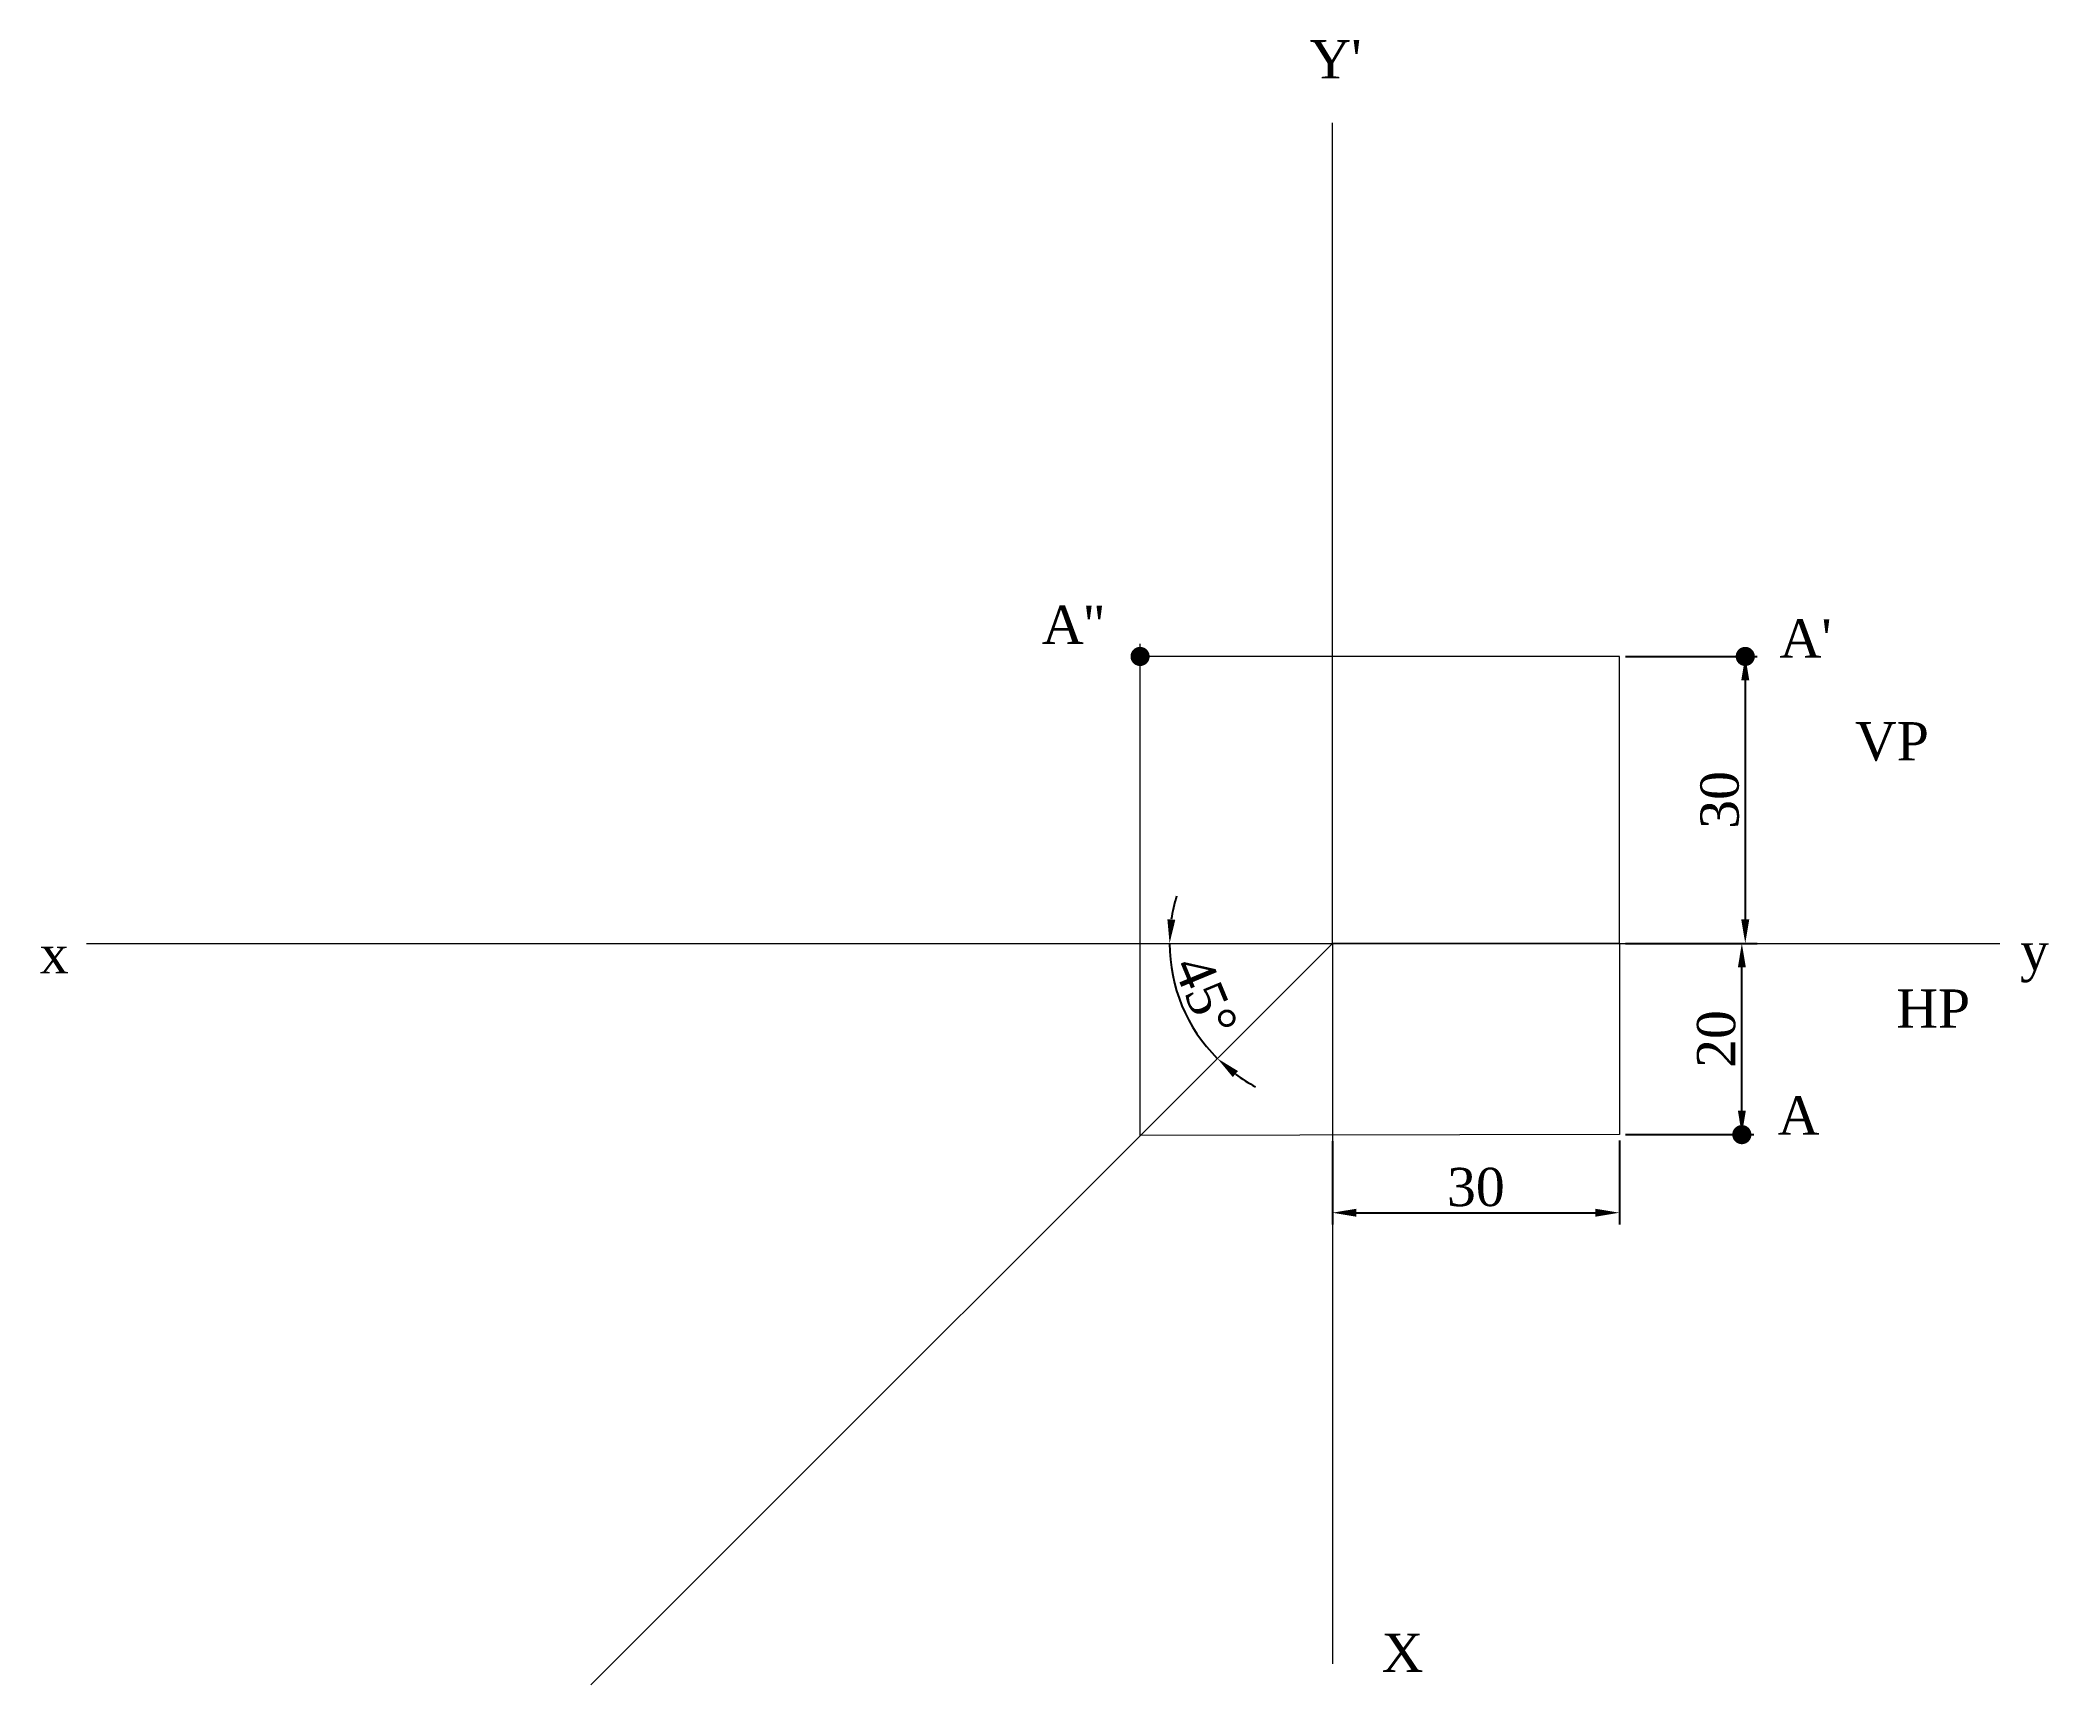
# Paper-space layout 'Layout2' of a CAD drawing. Header units: millimetres. Extents: x 25 to 235, y 8 to 180.
import ezdxf

# ---------------------------------------------------------------- set-up
doc = ezdxf.new("R2010")
doc.units = ezdxf.units.MM
doc.layers.add('Projection line', color=5, linetype='Continuous', lineweight=5)
doc.layers.add('X Y line', color=1, linetype='Continuous', lineweight=15)
doc.styles.get("Standard").update_dxf_attribs({"font": 'times.ttf', "height": 4})
doc.dimstyles.new('ISO-25', dxfattribs={"dimtxt": 4, "dimasz": 2.5, "dimexe": 1.25, "dimexo": 0.625, "dimtad": 1, "dimtoh": 1, "dimtxsty": 'Standard', "dimcen": 2.5, "dimadec": 0, "dimazin": 0, "dimtfac": 1, "dimtmove": 0, "dimatfit": 3, "dimfxl": 1, "dimarcsym": 0})

# ---------------------------------------------------------------- blocks, each defined once
blk = doc.blocks.new('*D5')
at = {"layer": 'Defpoints', "color": 0, "transparency": 16777216}
for p in [(189.77, 115.64), (189.77, 85.64), (202.93, 85.64)]:
    blk.add_point(p, dxfattribs=at)
at = {"layer": 'Projection line', "color": 0, "lineweight": -2, "transparency": 16777216}
for p, q in [((190.4, 115.64), (204.18, 115.64)), ((202.93, 113.14), (202.93, 88.14)), ((190.4, 85.64), (204.18, 85.64))]:
    blk.add_line(p, q, dxfattribs=at)
at = {"layer": 'Projection line', "color": 0, "transparency": 16777216}
for points in [[(202.51, 113.14), (203.35, 113.14), (202.93, 115.64)], [(202.51, 88.14), (203.35, 88.14), (202.93, 85.64)]]:
    blk.add_solid(points, dxfattribs=at)
at = {"layer": 'Projection line', "color": 0, "transparency": 16777216, "insert": (200.27, 100.64), "char_height": 4, "attachment_point": 5, "rotation": 90}
blk.add_mtext('30', dxfattribs=at)
blk = doc.blocks.new('*D6')
at = {"layer": 'Defpoints', "color": 0, "transparency": 16777216}
for p in [(189.77, 85.64), (202.57, 85.64), (189.77, 65.64)]:
    blk.add_point(p, dxfattribs=at)
at = {"layer": 'Projection line', "color": 0, "lineweight": -2, "transparency": 16777216}
for p, q in [((190.4, 85.64), (203.82, 85.64)), ((202.57, 68.14), (202.57, 83.14)), ((190.4, 65.64), (203.82, 65.64))]:
    blk.add_line(p, q, dxfattribs=at)
at = {"layer": 'Projection line', "color": 0, "transparency": 16777216}
for points in [[(202.16, 83.14), (202.99, 83.14), (202.57, 85.64)], [(202.16, 68.14), (202.99, 68.14), (202.57, 65.64)]]:
    blk.add_solid(points, dxfattribs=at)
at = {"layer": 'Projection line', "color": 0, "transparency": 16777216, "insert": (199.91, 75.64), "char_height": 4, "attachment_point": 5, "rotation": 90}
blk.add_mtext('20', dxfattribs=at)
blk = doc.blocks.new('*D7')
at = {"layer": 'Defpoints', "color": 0, "transparency": 16777216}
for p in [(159.77, 65.58), (189.77, 65.64), (189.77, 57.48)]:
    blk.add_point(p, dxfattribs=at)
at = {"layer": 'Projection line', "color": 0, "lineweight": -2, "transparency": 16777216}
for p, q in [((159.77, 64.95), (159.77, 56.23)), ((189.77, 65.02), (189.77, 56.23)), ((162.27, 57.48), (187.27, 57.48))]:
    blk.add_line(p, q, dxfattribs=at)
at = {"layer": 'Projection line', "color": 0, "transparency": 16777216}
for points in [[(162.27, 57.89), (162.27, 57.06), (159.77, 57.48)], [(187.27, 57.89), (187.27, 57.06), (189.77, 57.48)]]:
    blk.add_solid(points, dxfattribs=at)
at = {"layer": 'Projection line', "color": 0, "transparency": 16777216, "insert": (174.77, 60.14), "char_height": 4, "attachment_point": 5}
blk.add_mtext('30', dxfattribs=at)
blk = doc.blocks.new('*D8')
at = {"layer": 'Defpoints', "color": 0, "transparency": 16777216}
for p in [(29.52, 85.64), (159.77, 85.64), (229.52, 85.64), (143.33, 81.24), (82.24, 8.11)]:
    blk.add_point(p, dxfattribs=at)
at = {"layer": 'Projection line', "color": 0, "lineweight": -2, "transparency": 16777216}
for start, end in [(163.1532, 171.5766), (180, 225), (233.4234, 241.8468)]:
    blk.add_arc((159.77, 85.64), 17.02, start, end, dxfattribs=at)
at = {"layer": 'Projection line', "color": 0, "transparency": 16777216}
for points in [[(143.35, 88.1), (142.52, 88.16), (142.75, 85.64)], [(149.36, 71.66), (149.9, 72.29), (147.74, 73.61)]]:
    blk.add_solid(points, dxfattribs=at)
at = {"layer": 'Projection line', "color": 0, "transparency": 16777216, "insert": (146.5, 80.15), "char_height": 4, "attachment_point": 5, "rotation": 292.5}
blk.add_mtext('45°', dxfattribs=at)

psp = doc.layouts.new('Layout2')

# ---------------------------------------------------------------- linework, layer by layer
at = {"layer": 'Projection line'}
for p, q in [((159.771, 85.641), (159.771, 171.444)), ((139.667, 65.537), (139.667, 116.956)), ((189.771, 115.641), (139.667, 115.641)), ((189.771, 85.641), (189.771, 115.641)), ((159.771, 85.641), (82.244, 8.115)), ((189.771, 85.641), (159.771, 85.641)), ((159.771, 85.641), (159.771, 10.302)), ((189.771, 85.641), (189.771, 65.641)), ((189.771, 65.641), (139.667, 65.537))]:
    psp.add_line(p, q, dxfattribs=at)
at = {"layer": 'Projection line', "const_width": 1}
for points in [[(139.167, 115.641, 1), (140.167, 115.641, 1)], [(202.429, 115.641, 1), (203.429, 115.641, 1)], [(202.073, 65.641, 1), (203.073, 65.641, 1)]]:
    psp.add_lwpolyline(points, format="xyb", close=True, dxfattribs=at)
at = {"layer": 'X Y line'}
psp.add_line((29.524, 85.641), (229.524, 85.641), dxfattribs=at)

# ---------------------------------------------------------------- texts
at = {"layer": 'Projection line'}
for s, p in [("Y'", (157.38, 176.078)), ("A''", (129.405, 116.956)), ("A'", (206.516, 115.523)), ('VP', (214.406, 104.774)), ('HP', (218.71, 76.825)), ('A', (206.323, 65.641)), ('X', (164.912, 9.463))]:
    psp.add_text(s, height=4, dxfattribs=at).set_placement(p)
at = {"layer": 'X Y line'}
for s, p in [('x', (24.636, 82.502)), ('y', (231.665, 82.851))]:
    psp.add_text(s, height=4, dxfattribs=at).set_placement(p)

# ---------------------------------------------------------------- dimensions: what is measured, and where the dimension line sits
at = {"layer": 'Projection line'}
for base, p1, picture, middle in [((202.929, 85.641), (189.771, 115.641), '*D5', (200.269, 100.641)), ((202.573, 85.641), (189.771, 65.641), '*D6', (199.914, 75.641))]:
    dim = psp.add_linear_dim(base=base, p1=p1, p2=(189.771, 85.641), angle=90, dimstyle='ISO-25', dxfattribs=at)
    dim.commit()
    dim.dimension.update_dxf_attribs({"geometry": picture, "text_midpoint": middle})
dim = psp.add_angular_dim_2l(base=(143.33, 81.236), line1=((29.524, 85.641), (229.524, 85.641)), line2=((159.771, 85.641), (82.244, 8.115)), dimstyle='ISO-25', dxfattribs=at)
dim.commit()
dim.dimension.update_dxf_attribs({"geometry": '*D8', "text_midpoint": (146.503, 80.146)})
dim = psp.add_linear_dim(base=(189.771, 57.477), p1=(159.771, 65.579), p2=(189.771, 65.641), dimstyle='ISO-25', dxfattribs=at)
dim.commit()
dim.dimension.update_dxf_attribs({"geometry": '*D7', "text_midpoint": (174.771, 60.136)})

doc.saveas('drawing.dxf')
